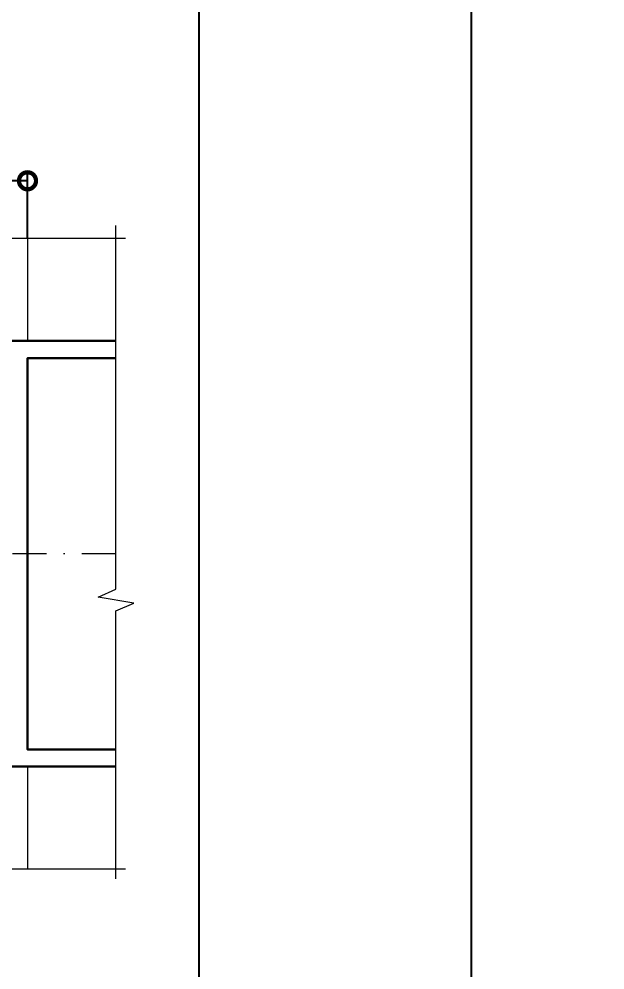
# Model space of a CAD drawing. Extents: x -37 to 8820, y -336 to 478.
# Drawn here: x 2906.8 to 2949.8, y 124.4 to 194.2 of the extents above; entities that cross this region are included whole.
import ezdxf

# ---------------------------------------------------------------- set-up
doc = ezdxf.new("R2010")
doc.units = 0
doc.header["$LTSCALE"] = 5
doc.linetypes.add('DASHDOT', pattern=[1, 0.5, -0.25, 0, -0.25])
doc.layers.get('0').update_dxf_attribs({"linetype": 'CONTINUOUS', "lineweight": 30})
doc.layers.get('DEFPOINTS').update_dxf_attribs({"linetype": 'CONTINUOUS'})
for name, color, linetype, lineweight in [('1', 6, 'DASHDOT', 13), ('Dimentions', 5, 'CONTINUOUS', 15), ('Зигзаг', 1, 'CONTINUOUS', 15), ('Конструкции', 252, 'CONTINUOUS', 20)]:
    doc.layers.add(name, color=color, linetype=linetype, lineweight=lineweight)
doc.layers.add('Скрытые', color=14, linetype='CONTINUOUS', plot=False)
doc.styles.add('3', font='RUSS.SHX', dxfattribs={"width": 0.7, "height": 3})
doc.dimstyles.new('MX1_6', dxfattribs={"dimtxt": 3, "dimasz": 2.5, "dimexe": 0.5, "dimexo": 0, "dimgap": 0.8, "dimtad": 1, "dimlfac": 1.6, "dimdsep": 46, "dimtxsty": '3', "dimcen": 0, "dimclrd": 256, "dimclre": 256, "dimclrt": 256, "dimaunit": 1, "dimadec": 0, "dimazin": 0, "dimtfac": 1, "dimtmove": 0, "dimatfit": 1, "dimfxl": 1, "dimtvp": 1, "dimtolj": 1, "dimtzin": 0, "dimarcsym": 0})

# ---------------------------------------------------------------- blocks, each defined once
blk = doc.blocks.new('_DotSmall')
at = {"color": 0, "linetype": 'ByBlock', "const_width": 0.5}
blk.add_lwpolyline([(-0.0625, 0, 1), (0.0625, 0, 1)], format="xyb", close=True, dxfattribs=at)
blk = doc.blocks.new('*D1243')
at = {"layer": 'DEFPOINTS', "color": 0, "linetype": 'Continuous', "transparency": 16777216}
for p in [(2903.005347228313, 182.308513731303), (2903.005347228313, 178.5382525368506), (2907.380347228313, 178.0804468878893)]:
    blk.add_point(p, dxfattribs=at)
at = {"layer": 'Dimentions', "linetype": 'Continuous', "lineweight": -2, "transparency": 16777216}
for p, q in [((2903.005347228313, 178.5382525368506), (2903.005347228313, 182.808513731303)), ((2907.380347228313, 182.308513731303), (2903.005347228313, 182.308513731303)), ((2907.380347228313, 178.0804468878893), (2907.380347228313, 182.808513731303))]:
    blk.add_line(p, q, dxfattribs=at)
at = {"layer": 'Dimentions', "linetype": 'Continuous', "lineweight": -2, "transparency": 16777216, "xscale": 2.5, "yscale": 2.5, "zscale": 2.5, "rotation": 180}
blk.add_blockref('_DotSmall', (2903.005347228313, 182.308513731303), dxfattribs=at)
at = {"layer": 'Dimentions', "linetype": 'Continuous', "lineweight": -2, "transparency": 16777216, "xscale": 2.5, "yscale": 2.5, "zscale": 2.5}
blk.add_blockref('_DotSmall', (2907.380347228313, 182.308513731303), dxfattribs=at)
at = {"layer": 'Dimentions', "linetype": 'Continuous', "transparency": 16777216, "insert": (2905.192847228313, 184.608513731303), "char_height": 3, "attachment_point": 5, "style": '3'}
blk.add_mtext('\\A1;7', dxfattribs=at)

msp = doc.modelspace()

# ---------------------------------------------------------------- linework, layer by layer
for points in [[(2903.317847228313, 170.550213046434), (2913.870475850031, 170.550213046434)], [(2913.870475850031, 140.550213046434), (2907.380347228313, 140.550213046434), (2907.380347228313, 169.300213046434), (2913.870475850031, 169.300213046434)]]:
    msp.add_lwpolyline(points)
msp.add_lwpolyline([(2913.870475850031, 139.300213046434), (2903.317847228313, 139.300213046434, -0.4142135623729827)], format="xyb")
at = {"layer": '1'}
msp.add_line((2913.870475850031, 154.9252130464331), (2860.505347228313, 154.9252130464322), dxfattribs=at)
at = {"layer": 'Зигзаг'}
for points in [[(2914.58751671925, 178.0804468878893), (2880.220067440584, 178.0804468878893), (2879.639217469788, 179.3983433190699), (2879.203579991692, 176.7856434863045), (2878.621083044487, 178.0804468878893), (2850.469970318001, 178.0804468878893)], [(2913.870475850032, 131.0535678637754), (2913.870475850032, 150.7293263218664), (2915.188372281212, 151.3101762926615), (2912.575672448447, 151.7458137707583), (2913.870475850032, 152.3283107179616), (2913.870475850032, 179.0378701162519)], [(2914.58751671925, 131.7699792049768), (2880.220067440584, 131.7699792049768), (2879.639217469788, 133.0878756361574), (2879.203579991692, 130.4751758033919), (2878.621083044487, 131.7699792049768), (2849.899464544622, 131.7699792049768)]]:
    msp.add_lwpolyline(points, dxfattribs=at)
at = {"layer": 'Конструкции'}
for p, q in [((2907.380347228312, 178.0804468878962), (2907.380347228312, 170.5502130464367)), ((2907.380347228312, 139.3002130464335), (2907.380347228312, 131.7699792049741))]:
    msp.add_line(p, q, dxfattribs=at)
at = {"layer": 'Скрытые', "linetype": 'Continuous'}
for points in [[(2940.000000000001, 296.9999999999998), (2730, 296.9999999999998), (2730, -2.274e-13), (2940.000000000001, -2.274e-13)], [(2940.000000000001, 296.9999999999998), (3150, 296.9999999999998), (3150, -2.274e-13), (2940.000000000001, -2.274e-13)], [(2920.000000000001, 9.999999999999773), (2920.000000000001, 286.9999999999998), (2755.000000000001, 286.9999999999998), (2755.000000000001, 9.999999999999773)]]:
    msp.add_lwpolyline(points, close=True, dxfattribs=at)

# ---------------------------------------------------------------- dimensions: what is measured, and where the dimension line sits
at = {"layer": 'Dimentions', "linetype": 'Continuous'}
dim = msp.add_linear_dim(base=(2903.005347228313, 182.308513731303), p1=(2907.380347228313, 178.0804468878893), p2=(2903.005347228313, 178.5382525368506), dimstyle='MX1_6', override={"dimdec": 0, "dimblk1": 'DotSmall', "dimblk2": 'DotSmall', "dimsah": 1}, dxfattribs=at)
dim.commit()
dim.dimension.update_dxf_attribs({"geometry": '*D1243', "text_midpoint": (2905.192847228313, 184.608513731303)})

doc.saveas('drawing.dxf')
